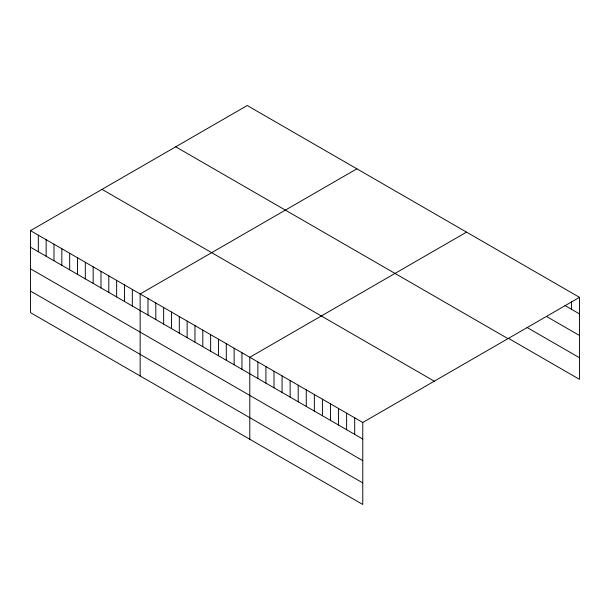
<?xml version="1.0" encoding="UTF-8"?>
<svg xmlns="http://www.w3.org/2000/svg" width="610" height="610" viewBox="0 0 610 610"><rect width="100%" height="100%" fill="white"/><g stroke="black" fill="none" stroke-linecap="round" stroke-linejoin="round"><path stroke-width="0.91" d="M30.5 230.649L362.759 422.478L362.759 504.478L30.5 312.656L30.5 230.649L247.241 105.522L579.5 297.344L579.5 379.351L508.488 338.352M356.888 168.825L140.148 293.959L140.148 375.958M466.528 232.128L249.795 357.262L249.795 439.261M362.759 422.478L579.5 297.344M564.974 305.518L579.5 313.906M547.223 316.864L579.5 335.5M527.048 327.471L579.5 357.75M175.718 146.812L507.978 338.642M102.023 189.359L434.282 381.189M30.5 247.21L362.759 439.04M30.5 268.804L362.759 460.634M30.5 291.054L362.759 482.884M571.433 301.889L571.433 309.247M354.692 417.82L354.692 434.381M346.625 413.161L346.625 429.722M338.55 408.502L338.55 425.063M330.483 403.843L330.483 420.404M322.415 399.184L322.415 415.745M314.348 394.525L314.348 411.087M306.273 389.866L306.273 406.428M298.206 385.207L298.206 401.769M290.139 380.556L290.139 397.11M282.072 375.897L282.072 392.451M273.997 371.238L273.997 387.792M265.929 366.579L265.929 383.133M257.862 361.921L257.862 378.474M241.964 352.74L241.964 369.294M234.126 348.219L234.126 364.772M226.295 343.697L226.295 360.251M218.464 339.175L218.464 355.729M210.633 334.654L210.633 351.207M202.802 330.132L202.802 346.686M194.971 325.61L194.971 342.164M187.14 321.089L187.14 337.643M179.302 316.567L179.302 333.121M171.471 312.046L171.471 328.599M163.64 307.524L163.64 324.078M155.809 303.002L155.809 319.556M147.978 298.481L147.978 315.034M132.317 289.43L132.317 305.991M124.486 284.908L124.486 301.47M116.647 280.387L116.647 296.948M108.816 275.865L108.816 292.426M100.985 271.343L100.985 287.905M93.155 266.822L93.155 283.383M85.324 262.3L85.324 278.861M77.493 257.778L77.493 274.34M69.662 253.257L69.662 269.818M61.831 248.735L61.831 265.297M53.993 244.213L53.993 260.775M46.162 239.692L46.162 256.253M38.331 235.17L38.331 251.732"/></g></svg>
